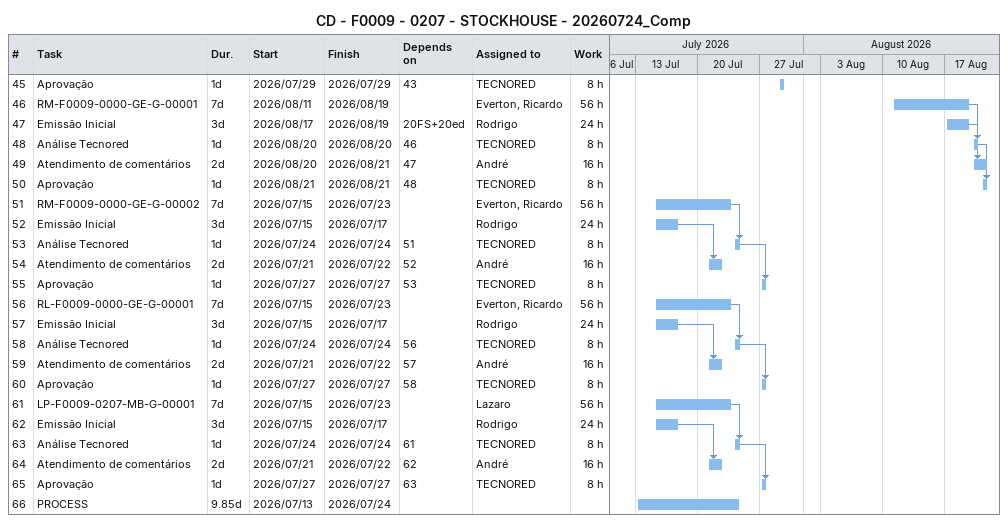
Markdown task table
CD - F0009 - 0207 - STOCKHOUSE - 20260724_Comp

| ID | Task | Duration | Start | Finish | Predecessors | Resources | Work (h) |
|---|---|---|---|---|---|---|---|
| 45 | Aprovação | 1d | 2026-07-29 | 2026-07-29 | 43 | TECNORED | 8 |
| 46 | RM-F0009-0000-GE-G-00001 | 7d | 2026-08-11 | 2026-08-19 |  | Everton, Ricardo | 56 |
| 47 | Emissão Inicial | 3d | 2026-08-17 | 2026-08-19 | 20FS+20ed | Rodrigo | 24 |
| 48 | Análise Tecnored | 1d | 2026-08-20 | 2026-08-20 | 46 | TECNORED | 8 |
| 49 | Atendimento de comentários | 2d | 2026-08-20 | 2026-08-21 | 47 | André | 16 |
| 50 | Aprovação | 1d | 2026-08-21 | 2026-08-21 | 48 | TECNORED | 8 |
| 51 | RM-F0009-0000-GE-G-00002 | 7d | 2026-07-15 | 2026-07-23 |  | Everton, Ricardo | 56 |
| 52 | Emissão Inicial | 3d | 2026-07-15 | 2026-07-17 |  | Rodrigo | 24 |
| 53 | Análise Tecnored | 1d | 2026-07-24 | 2026-07-24 | 51 | TECNORED | 8 |
| 54 | Atendimento de comentários | 2d | 2026-07-21 | 2026-07-22 | 52 | André | 16 |
| 55 | Aprovação | 1d | 2026-07-27 | 2026-07-27 | 53 | TECNORED | 8 |
| 56 | RL-F0009-0000-GE-G-00001 | 7d | 2026-07-15 | 2026-07-23 |  | Everton, Ricardo | 56 |
| 57 | Emissão Inicial | 3d | 2026-07-15 | 2026-07-17 |  | Rodrigo | 24 |
| 58 | Análise Tecnored | 1d | 2026-07-24 | 2026-07-24 | 56 | TECNORED | 8 |
| 59 | Atendimento de comentários | 2d | 2026-07-21 | 2026-07-22 | 57 | André | 16 |
| 60 | Aprovação | 1d | 2026-07-27 | 2026-07-27 | 58 | TECNORED | 8 |
| 61 | LP-F0009-0207-MB-G-00001 | 7d | 2026-07-15 | 2026-07-23 |  | Lazaro | 56 |
| 62 | Emissão Inicial | 3d | 2026-07-15 | 2026-07-17 |  | Rodrigo | 24 |
| 63 | Análise Tecnored | 1d | 2026-07-24 | 2026-07-24 | 61 | TECNORED | 8 |
| 64 | Atendimento de comentários | 2d | 2026-07-21 | 2026-07-22 | 62 | André | 16 |
| 65 | Aprovação | 1d | 2026-07-27 | 2026-07-27 | 63 | TECNORED | 8 |
| 66 | PROCESS | 9.85d | 2026-07-13 | 2026-07-24 |  |  |  |
